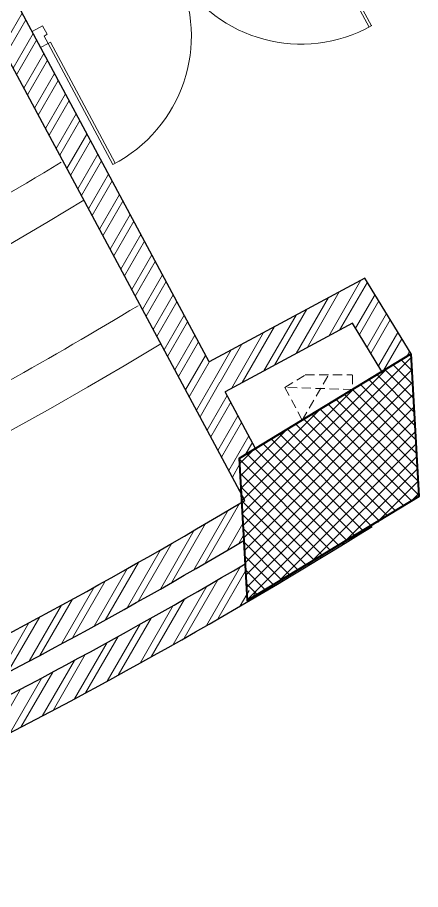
# Model space of a CAD drawing. Header units: millimetres. Extents: x 8275 to 147087, y -297470 to -191881.
# Drawn here: x 61459 to 64187, y -218341 to -212443 of the extents above; entities that cross this region are included whole.
import ezdxf

# ---------------------------------------------------------------- set-up
doc = ezdxf.new("R2010")
doc.units = ezdxf.units.MM
doc.header["$LTSCALE"] = 250
doc.header["$MEASUREMENT"] = 0
doc.linetypes.add('HIDDEN', pattern=[0.375, 0.25, -0.125])
for name, color, linetype, lineweight in [('col', 6, 'Continuous', 40), ('door', 35, 'Continuous', 13), ('hatch', 9, 'Continuous', 0), ('hidden', 153, 'HIDDEN', 13), ('stairs', 2, 'Continuous', 5), ('text', 7, 'Continuous', 9), ('wall', 1, 'Continuous', 30)]:
    doc.layers.add(name, color=color, linetype=linetype, lineweight=lineweight)
pattern_1 = [(59.99999999999999, (-2190690.936406204, -46921.14399820723), (-113.6658342467076, 65.62500000000001), []), (59.99999999999999, (-2190631.172794889, -46905.13038681855), (-113.6658342467076, 65.62500000000001), [])]

# ---------------------------------------------------------------- blocks, each defined once
blk = doc.blocks.new('A$C157F7572')
at = {"layer": 'hatch'}
h = blk.add_hatch(dxfattribs=at)
h.set_pattern_fill('ANSI37', color=256, scale=500)
h.set_pattern_definition([(45, (0, 0), (-44.19417382415921, 44.19417382415922), []), (135, (0, 0), (-44.19417382415922, -44.19417382415921), [])])
h.paths.add_polyline_path([(-74423.87330094632, 10422.41834549629), (-75586.03997510113, 9715.402121410589), (-75531.98385873716, 8753.35104344308), (-74369.81718458282, 9460.367267529131)])
at = {"layer": 'col', "elevation": -11273.26498774532}
blk.add_lwpolyline([(-74423.87330094632, 10422.41834549629), (-75586.03997510113, 9715.402121410589), (-75531.98385873716, 8753.35104344308), (-74369.81718458282, 9460.367267529131), (-74423.87330094632, 10422.41834549629)], dxfattribs=at)
blk = doc.blocks.new('DRDR')
at = {"lineweight": 18, "ltscale": 0.1}
for p, q in [((4811214.435253152, 8332971.56460059), (4811218.992828105, 8333058.814600474)), ((4811218.992828105, 8333058.814600474), (4811277.159233727, 8333055.776102253)), ((4811277.159233727, 8333055.776102253), (4811274.728527087, 8333009.242768981)), ((4811255.15173709, 8332969.437651836), (4811257.2786054, 8333010.154318447)), ((4811257.2786054, 8333010.154318447), (4811274.728527087, 8333009.242768981)), ((4812658.784152118, 8332983.605797026), (4812656.353445476, 8332937.072463756)), ((4812716.950571135, 8332980.567555208), (4812658.784152118, 8332983.605797026)), ((4812712.392996182, 8332893.317555323), (4812716.950571135, 8332980.567555208)), ((4811214.435253152, 8332971.56460059), (4811255.15173709, 8332969.437651836)), ((4811255.151730487, 8332969.437652181), (4811220.538269108, 8332306.799180396)), ((4811268.2850926, 8332968.751591268), (4811233.665113604, 8332305.988346538)), ((4811268.2850926, 8332968.751591268), (4811255.151737091, 8332969.437651836)), ((4812673.803371182, 8332936.16099121), (4812656.353445476, 8332937.072463756)), ((4812671.676502869, 8332895.444324598), (4812673.803371182, 8332936.16099121)), ((4812658.543144336, 8332896.13032729), (4812623.92316534, 8332233.36708256)), ((4812671.676509472, 8332895.444324268), (4812637.063048093, 8332232.805852484)), ((4812671.676502869, 8332895.444324598), (4812658.543144336, 8332896.13032729)), ((4812712.392996182, 8332893.317555323), (4812671.676502869, 8332895.444324598))]:
    blk.add_line(p, q, dxfattribs=at)
blk.add_ellipse((4811269.773900418, 8332997.253257896), major_axis=(-685.2418482264229, -125.6224260748426), ratio=0.9936065610890924, start_param=1.318294215919205, end_param=2.867114194554077, dxfattribs=at)
at = {"lineweight": 18, "ltscale": 0.1, "extrusion": (0, 0, -1)}
blk.add_ellipse((4812660.031952153, 8332924.631993918), major_axis=(668.4242813352743, -196.3322811335802), ratio=0.9936065610890924, start_param=1.318294215919205, end_param=2.867114194554077, dxfattribs=at)

msp = doc.modelspace()

# ---------------------------------------------------------------- hatches: boundary and pattern name
at = {"layer": 'hatch'}
h = msp.add_hatch(dxfattribs=at)
h.set_pattern_fill('ANSI32', color=256, scale=350, angle=15, style=0)
h.set_pattern_definition(pattern_1)
edge = h.paths.add_edge_path()
edge.add_line((55726.79169924627, -219234.0681210559), (55651.09015035699, -219016.7812738594))
edge.add_arc((45230.45113841281, -186051.8605514294), 34572.75973441159, 278.4967369105927, 287.5424210542228, ccw=False)
edge.add_line((50338.68303924683, -220245.1593466707), (50366.0271649349, -220473.4716638148))
edge.add_arc((45236.90723115741, -186075.5039886615), 34778.26981717129, 278.4809514728902, 287.5550384739283)
edge = h.paths.add_edge_path()
edge.add_line((55848.57158103469, -219583.6140280262), (55772.87069839868, -219366.3290931823))
edge.add_arc((45240.77431960241, -186089.6540411839), 34903.61237248297, 278.4714773457836, 287.56262433016354, ccw=False)
edge.add_line((50382.67141232523, -220612.4443533298), (50410.01552815246, -220840.7565881673))
edge.add_arc((45247.02762835822, -186112.5164059952), 35109.92894045872, 278.4561284165142, 287.5749350907038)
edge = h.paths.add_edge_path()
edge.add_arc((45240.77431961638, -186089.6540412279), 34903.61237243673, 290.84615959141604, 300.5846786693287, ccw=False)
edge.add_line((57661.57301918487, -218708.4510195059), (57737.27362604323, -218925.7351627786))
edge.add_arc((45359.03691554745, -186360.0083795501), 34838.87634498208, 290.8118035561785, 302.6920051175484)
edge.add_line((64176.31160667096, -215679.9244466155), (63125.56550785969, -216319.1568009552))
edge.add_line((63125.56550785969, -216319.1568009552), (63010.33626493742, -216319.1568009552))
edge.add_line((63010.33626493742, -216319.1568009552), (63000.12421120354, -216137.4101649967))
edge = h.paths.add_edge_path()
edge.add_line((62991.27551603294, -215979.9275839218), (62976.7173492799, -215720.8320187953))
edge.add_arc((45240.77431960753, -186089.6540412015), 34533.61237246441, 290.8637154076628, 300.90291682675985, ccw=False)
edge.add_line((57539.79292250494, -218358.9044957319), (57615.49418968777, -218576.1905343391))
edge.add_arc((45240.77431961871, -186089.65404122), 34763.61237244254, 290.8527583654299, 300.7041884599118)
h.paths.add_polyline_path([(61900.37880143826, -213176.9434770769), (61791.67612168775, -212974.25226509), (61791.64240700449, -212974.270346172), (60714.17283915705, -210965.1790055645), (60511.48162717908, -211073.8816853085), (62973.56804687693, -215664.7830464526), (62960.08881615172, -215424.8895927342), (63070.03183399397, -215358.0046105129), (61900.34508675779, -213176.9615581574)])
h = msp.add_hatch(dxfattribs=at)
h.set_pattern_fill('ANSI32', color=256, scale=350, angle=15, style=0)
h.set_pattern_definition(pattern_1)
edge = h.paths.add_edge_path()
edge.add_line((63925.72589617851, -214837.3560813373), (64121.11579036876, -214718.5667169995))
edge.add_line((64121.11579036876, -214718.5667169995), (63810.56635822705, -214205.1955323011))
edge.add_line((63810.56635822705, -214205.1955323011), (62755.32879191986, -214771.116225687))
edge.add_line((62755.32879191986, -214771.116225687), (62864.03147166851, -214973.8074376707))
edge.add_line((62864.03147166851, -214973.8074376707), (63727.23642828618, -214510.8732480809))
edge.add_line((63727.23642828618, -214510.8732480809), (63925.85529812495, -214837.3554751093))

# ---------------------------------------------------------------- linework, layer by layer
msp.add_line((63386.63136431086, -215165.3979823503, -27227.86530261567), (64122.25549030746, -214717.8733686484, -38501.13029036099))
at = {"layer": 'hidden'}
for p, q in [((63386.63136431086, -215165.3979823503, -27227.86530261566), (63563.80362442392, -214860.6753360257, 6999.233868151015)), ((63386.63136431086, -215165.3979823503, -27227.86530261566), (63563.80362442392, -214860.6753360257, 6999.233868151015)), ((63406.51137324492, -214860.6753360257, -5595.59701266135), (63721.09587560291, -214860.6753360257, 19594.06474896339)), ((63406.51137324492, -214860.6753360257, -5595.59701266135), (63721.09587560291, -214860.6753360257, 19594.06474896339)), ((63726.27269617817, -214958.7736337604, -5595.59701266135), (63268.30198695394, -214944.7564584687, -27227.86530261566)), ((63726.27269617817, -214958.7736337604, -5595.59701266135), (63268.30198695394, -214944.7564584687, -27227.86530261566))]:
    msp.add_line(p, q, dxfattribs=at)
at = {"layer": 'hidden', "elevation": -5595.59701266135}
for points in [[(63726.27269617817, -214860.6753360256), (63726.27269617817, -214958.7736337604), (63386.63136431086, -215165.3979823503), (63268.30198695394, -214944.7564584687), (63406.51137324492, -214860.6753360257)], [(63726.27269617817, -214860.6753360256), (63726.27269617817, -214958.7736337604), (63386.63136431086, -215165.3979823502)]]:
    msp.add_lwpolyline(points, dxfattribs=at)
at = {"layer": 'stairs'}
msp.add_line((60346.79910707916, -210766.7892292122, -27227.86530261567), (62429.26818697411, -214649.8414647466, -27227.86530261567), dxfattribs=at)
at = {"layer": 'stairs', "ltscale": 0.01}
for radius, start, end in [(31933.61237248674, 297.2239748065599, 301.1378237362776), (32233.61237248674, 238.8795492447444, 301.1378237362776), (33033.61237248674, 297.4900385001869, 301.0409451404032), (33333.61237248674, 238.97585310128, 301.0409451404032)]:
    msp.add_arc((45240.77972502052, -186089.5834866219, -29609.40806650875), radius, start, end, dxfattribs=at)
at = {"layer": 'wall'}
for p, q in [((62997.08961811359, -215708.5613292109, -27227.86530261567), (60157.01698043081, -210412.8522778338, -27227.86530261567)), ((62755.32879194035, -214771.116225687, -24566.24400050593), (60714.3070131198, -210965.1070484869, -51240.73218123927)), ((63810.56635822658, -214205.1955323011, -38503.50628096105), (62755.32879191986, -214771.116225687, -22185.64526825239)), ((64122.25549030746, -214717.8733686484, -38501.13029036099), (63810.56635822705, -214205.1955323011, -38503.50628097159)), ((63727.23642828618, -214510.8732480809, -35533.97455192969), (62864.03147166898, -214973.8074376708, -22185.64526825959)), ((63925.72589617851, -214837.3560813373, -38501.13029036099), (63727.23642828618, -214510.8732480809, -38502.64336561282)), ((63070.0645662446, -215357.9846975194, -29608.4640348692), (62864.031471689, -214973.8074376708, -29608.4640348692))]:
    msp.add_line(p, q, dxfattribs=at)
for radius, start, end in [(34533.61237248674, 290.8637154042989, 300.9423065886099), (35133.61237248674, 290.8350542787487, 301.9988119559669), (34763.61237248674, 290.8527583376175, 300.7041707766357), (34903.61237248674, 290.8461595971499, 300.5846610595236)]:
    msp.add_arc((45240.77989293705, -186089.5834866732, -55690.68065680823), radius, start, end, dxfattribs=at)

# ---------------------------------------------------------------- block references
at = {"layer": 'door', "extrusion": (0.000344213127766408, 0.00100617227885891, 0.9999994345671742), "xscale": 1.400000000002009, "yscale": 1.400000000002009, "zscale": 1.400000000002009, "rotation": 31.19470416081766}
msp.add_blockref('DRDR', (342287.8220388557, -13680737.59578162, -24899.40188389611), dxfattribs=at)
at = {"layer": 'text'}
msp.add_blockref('A$C157F7572', (138546.1287912538, -225140.2917141447, -27227.86530261567), dxfattribs=at)

doc.saveas('drawing.dxf')
